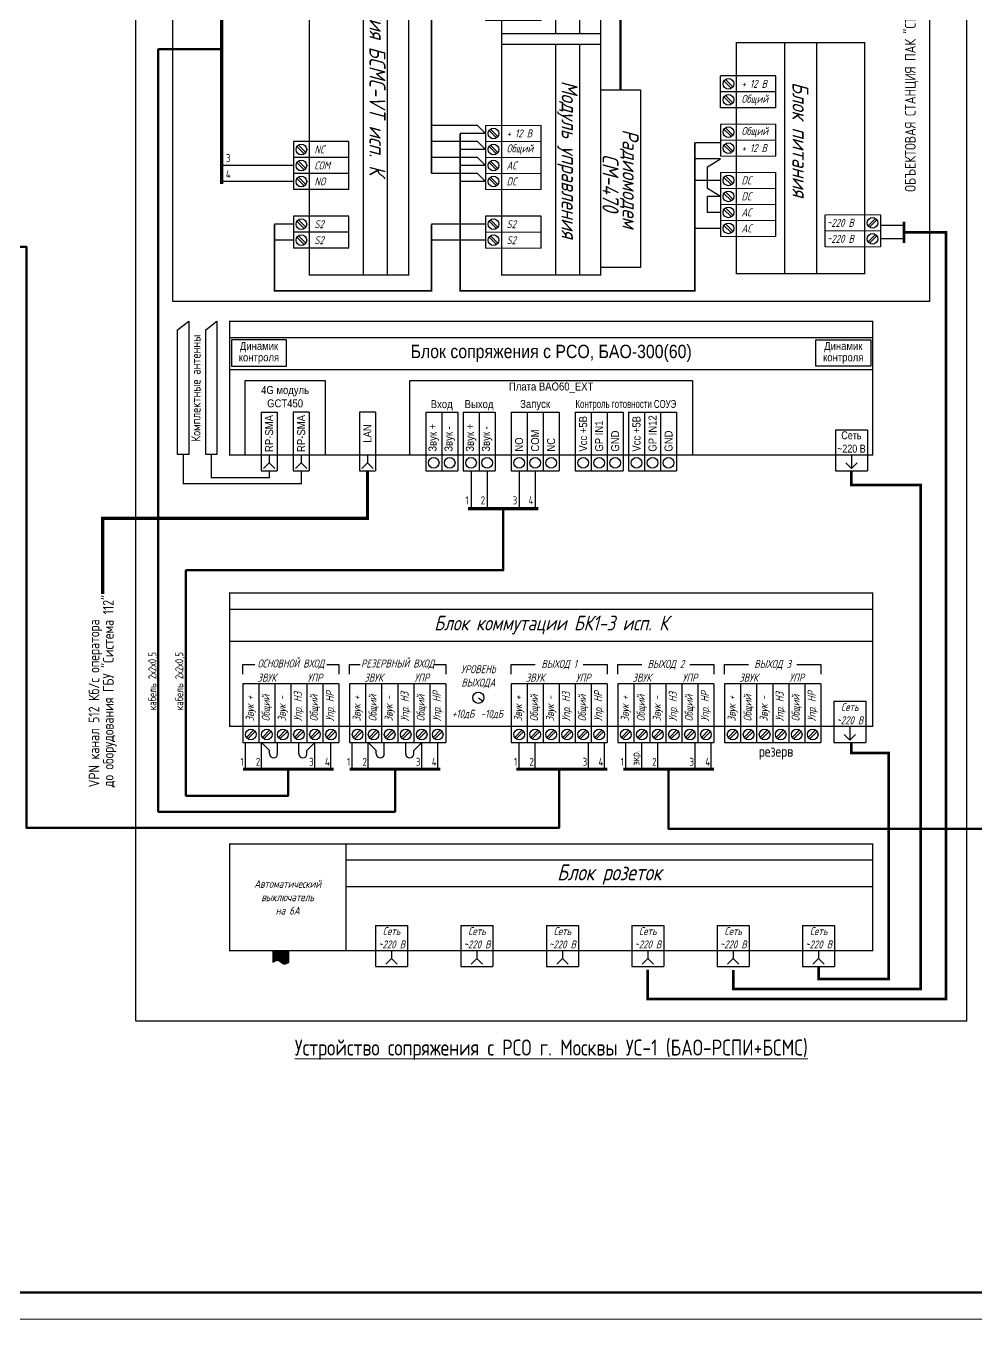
# Model space of a CAD drawing. Header units: millimetres. Extents: x -87434 to 499450, y -468665 to 122144.
# Drawn here: x 168039 to 185841, y 46311 to 70544 of the extents above; entities that cross this region are included whole.
import ezdxf

# ---------------------------------------------------------------- set-up
doc = ezdxf.new("R2010")
doc.units = ezdxf.units.MM
doc.linetypes.add('HIDDEN', pattern=[0.375, 0.25, -0.125])
doc.layers.add('__ФОРМАТ', color=7, linetype='Continuous', lineweight=40)
doc.layers.add('Text', color=7, linetype='Continuous', lineweight=9)
doc.layers.add('Границы листа', color=7, linetype='Continuous', lineweight=0, plot=False)
doc.styles.add('block_kits', font='simplex.shx', dxfattribs={"width": 0.8})
doc.styles.add('Format', font='')
doc.styles.add('gost', font='isocpeur.ttf', dxfattribs={"width": 0.8, "oblique": 15, "height": 5})
doc.styles.get("Standard").update_dxf_attribs({"font": ''})
doc.styles.get('Format').set_extended_font_data('GOST type A')
doc.styles.get('Standard').set_extended_font_data('GOST type B')

# ---------------------------------------------------------------- blocks, each defined once
blk = doc.blocks.new('Блок на 6 розеток с авт.6А')
h = blk.add_hatch(color=253)
h.dxf.hatch_style = 1
edge = h.paths.add_edge_path()
edge.add_spline(control_points=[(8.11, -22.16), (8.41, -21.97), (9.17, -21.5), (10.1, -22.85), (10.84, -22.36), (11.12, -22.17)], knot_values=[0, 0, 0, 0, 0.957742, 2.418159, 3.325992, 3.325992, 3.325992, 3.325992], degree=3, periodic=0)
edge.add_line((11.12, -22.17), (11.12, -20))
edge.add_line((11.12, -20), (8.11, -20))
edge.add_line((8.11, -20), (8.11, -22.16))
for p, q in [((21.79, 0), (21.79, -20)), ((21.79, -3), (120.5, -3)), ((21.79, -8), (120.5, -8)), ((27.35, -15.29), (33.35, -15.29)), ((27.35, -15.29), (27.35, -23)), ((33.35, -15.29), (33.35, -23)), ((43.35, -15.29), (49.35, -15.29)), ((43.35, -15.29), (43.35, -23)), ((49.35, -15.29), (49.35, -23)), ((59.35, -15.29), (65.35, -15.29)), ((59.35, -15.29), (59.35, -23)), ((65.35, -15.29), (65.35, -23)), ((75.35, -15.29), (81.35, -15.29)), ((75.35, -15.29), (75.35, -23)), ((81.35, -15.29), (81.35, -23)), ((91.35, -15.29), (97.35, -15.29)), ((91.35, -15.29), (91.35, -23)), ((97.35, -15.29), (97.35, -23)), ((107.35, -15.29), (113.35, -15.29)), ((107.35, -15.29), (107.35, -23)), ((113.35, -15.29), (113.35, -23)), ((8.11, -20), (8.11, -22.16)), ((11.12, -22.17), (11.12, -20)), ((30.35, -21.5), (29.29, -22.56)), ((30.35, -20), (30.35, -21.5)), ((30.35, -21.5), (31.41, -22.56)), ((46.35, -21.5), (45.29, -22.56)), ((46.35, -20), (46.35, -21.5)), ((46.35, -21.5), (47.41, -22.56)), ((62.35, -21.5), (61.29, -22.56)), ((62.35, -20), (62.35, -21.5)), ((62.35, -21.5), (63.41, -22.56)), ((78.35, -21.5), (77.29, -22.56)), ((78.35, -20), (78.35, -21.5)), ((78.35, -21.5), (79.41, -22.56)), ((94.35, -21.5), (93.29, -22.56)), ((94.35, -20), (94.35, -21.5)), ((94.35, -21.5), (95.41, -22.56)), ((110.35, -21.5), (109.29, -22.56)), ((110.35, -20), (110.35, -21.5)), ((110.35, -21.5), (111.41, -22.56)), ((27.35, -23), (33.35, -23)), ((43.35, -23), (49.35, -23)), ((59.35, -23), (65.35, -23)), ((75.35, -23), (81.35, -23)), ((91.35, -23), (97.35, -23)), ((107.35, -23), (113.35, -23))]:
    blk.add_line(p, q)
at = {"ltscale": 3, "const_width": 0.25}
blk.add_lwpolyline([(0, 0), (120.5, 0), (120.5, -20), (0, -20)], close=True, dxfattribs=at)
blk.add_spline([(8.11, -22.16), (9, -21.82), (10.29, -22.52), (11.12, -22.17)], degree=3)
at = {"ltscale": 3, "insert": (71.14, -5.75), "char_height": 3, "width": 98.7141, "attachment_point": 5, "line_spacing_factor": 0.75, "style": 'gost'}
blk.add_mtext('Блок розеток', dxfattribs=at)
at = {"layer": 'Text', "ltscale": 3, "char_height": 1.5, "width": 21.7859, "attachment_point": 5, "style": 'gost'}
for s, insert in [('Автоматический\\Pвыключатель\\Pна 6А', (10.89, -10)), ('Сеть\\P~220 В', (30.35, -17.6)), ('Сеть\\P~220 В', (46.35, -17.6)), ('Сеть\\P~220 В', (62.35, -17.6)), ('Сеть\\P~220 В', (78.35, -17.6)), ('Сеть\\P~220 В', (94.35, -17.6)), ('Сеть\\P~220 В', (110.35, -17.6))]:
    blk.add_mtext(s, dxfattribs=dict(at, insert=insert))
blk = doc.blocks.new('БК1-3 сип.К')
for p, q in [((0, -3), (120.5, -3)), ((0, -9), (120.5, -9)), ((2.5, -15.18), (2.5, -13.36)), ((2.5, -13.36), (4.75, -13.36)), ((18.25, -13.36), (20.5, -13.36)), ((20.5, -13.36), (20.5, -15.18)), ((22.5, -15.18), (22.5, -13.36)), ((22.5, -13.36), (24.47, -13.36)), ((38.25, -13.36), (40.5, -13.36)), ((40.5, -13.36), (40.5, -15.18)), ((52.75, -15.18), (52.75, -13.36)), ((52.75, -13.36), (57.25, -13.36)), ((66.25, -13.36), (70.75, -13.36)), ((70.75, -13.36), (70.75, -15.18)), ((72.75, -15.18), (72.75, -13.36)), ((72.75, -13.36), (77.25, -13.36)), ((86.25, -13.36), (90.75, -13.36)), ((90.75, -13.36), (90.75, -15.18)), ((92.75, -15.18), (92.75, -13.36)), ((92.75, -13.36), (97.25, -13.36)), ((106.25, -13.36), (110.75, -13.36)), ((110.75, -13.36), (110.75, -15.18)), ((2.5, -17), (2.5, -28)), ((11.5, -17), (2.5, -17)), ((5.5, -17), (5.5, -28)), ((8.5, -17), (8.5, -28)), ((11.5, -17), (11.5, -28)), ((20.5, -17), (11.5, -17)), ((11.5, -17), (11.5, -28)), ((14.5, -17), (14.5, -28)), ((17.5, -17), (17.5, -28)), ((20.5, -17), (20.5, -28)), ((22.5, -17), (22.5, -28)), ((31.5, -17), (22.5, -17)), ((25.5, -17), (25.5, -28)), ((28.5, -17), (28.5, -28)), ((31.5, -17), (31.5, -28)), ((40.5, -17), (31.5, -17)), ((31.5, -17), (31.5, -28)), ((34.5, -17), (34.5, -28)), ((37.5, -17), (37.5, -28)), ((40.5, -17), (40.5, -28)), ((61.75, -17), (52.75, -17)), ((52.75, -17), (52.75, -28)), ((55.75, -17), (55.75, -28)), ((58.75, -17), (58.75, -28)), ((61.75, -17), (61.75, -28)), ((61.75, -17), (61.75, -28)), ((70.75, -17), (61.75, -17)), ((64.75, -17), (64.75, -28)), ((67.75, -17), (67.75, -28)), ((70.75, -17), (70.75, -28)), ((81.75, -17), (72.75, -17)), ((72.75, -17), (72.75, -28)), ((75.75, -17), (75.75, -28)), ((78.75, -17), (78.75, -28)), ((81.75, -17), (81.75, -28)), ((81.75, -17), (81.75, -28)), ((90.75, -17), (81.75, -17)), ((84.75, -17), (84.75, -28)), ((87.75, -17), (87.75, -28)), ((90.75, -17), (90.75, -28)), ((101.75, -17), (92.75, -17)), ((92.75, -17), (92.75, -28)), ((95.75, -17), (95.75, -28)), ((98.75, -17), (98.75, -28)), ((101.75, -17), (101.75, -28)), ((101.75, -17), (101.75, -28)), ((110.75, -17), (101.75, -17)), ((104.75, -17), (104.75, -28)), ((107.75, -17), (107.75, -28)), ((110.75, -17), (110.75, -28)), ((46.62, -19.62), (47.48, -20.26)), ((113.19, -20.29), (119.19, -20.29)), ((113.19, -20.29), (113.19, -28)), ((119.19, -20.29), (119.19, -28)), ((3.17, -27.05), (4.55, -25.66)), ((3.45, -27.33), (4.83, -25.94)), ((6.17, -27.05), (7.55, -25.66)), ((6.45, -27.33), (7.83, -25.94)), ((9.17, -27.05), (10.55, -25.66)), ((9.45, -27.33), (10.83, -25.94)), ((12.17, -27.05), (13.55, -25.66)), ((12.45, -27.33), (13.83, -25.94)), ((15.17, -27.05), (16.55, -25.66)), ((15.45, -27.33), (16.83, -25.94)), ((18.17, -27.05), (19.55, -25.66)), ((18.45, -27.33), (19.83, -25.94)), ((23.17, -27.05), (24.55, -25.66)), ((23.45, -27.33), (24.83, -25.94)), ((26.17, -27.05), (27.55, -25.66)), ((26.45, -27.33), (27.83, -25.94)), ((29.17, -27.05), (30.55, -25.66)), ((29.45, -27.33), (30.83, -25.94)), ((32.17, -27.05), (33.55, -25.66)), ((32.45, -27.33), (33.83, -25.94)), ((35.17, -27.05), (36.55, -25.66)), ((35.45, -27.33), (36.83, -25.94)), ((38.17, -27.05), (39.55, -25.66)), ((38.45, -27.33), (39.83, -25.94)), ((53.42, -27.05), (54.8, -25.66)), ((53.7, -27.33), (55.08, -25.94)), ((56.42, -27.05), (57.8, -25.66)), ((56.7, -27.33), (58.08, -25.94)), ((59.42, -27.05), (60.8, -25.66)), ((59.7, -27.33), (61.08, -25.94)), ((62.42, -27.05), (63.8, -25.66)), ((62.7, -27.33), (64.08, -25.94)), ((65.42, -27.05), (66.8, -25.66)), ((65.7, -27.33), (67.08, -25.94)), ((68.42, -27.05), (69.8, -25.66)), ((68.7, -27.33), (70.08, -25.94)), ((73.42, -27.05), (74.8, -25.66)), ((73.7, -27.33), (75.08, -25.94)), ((76.42, -27.05), (77.8, -25.66)), ((76.7, -27.33), (78.08, -25.94)), ((79.42, -27.05), (80.8, -25.66)), ((79.7, -27.33), (81.08, -25.94)), ((82.42, -27.05), (83.8, -25.66)), ((82.7, -27.33), (84.08, -25.94)), ((85.42, -27.05), (86.8, -25.66)), ((85.7, -27.33), (87.08, -25.94)), ((88.42, -27.05), (89.8, -25.66)), ((88.7, -27.33), (90.08, -25.94)), ((93.42, -27.05), (94.8, -25.66)), ((93.7, -27.33), (95.08, -25.94)), ((96.42, -27.05), (97.8, -25.66)), ((96.7, -27.33), (98.08, -25.94)), ((99.42, -27.05), (100.8, -25.66)), ((99.7, -27.33), (101.08, -25.94)), ((102.42, -27.05), (103.8, -25.66)), ((102.7, -27.33), (104.08, -25.94)), ((105.42, -27.05), (106.8, -25.66)), ((105.7, -27.33), (107.08, -25.94)), ((108.42, -27.05), (109.8, -25.66)), ((108.7, -27.33), (110.08, -25.94)), ((116.19, -27.56), (115.13, -26.5)), ((116.19, -25), (116.19, -27.56)), ((116.19, -27.56), (117.25, -26.5)), ((2.5, -28), (11.5, -28)), ((11.5, -28), (20.5, -28)), ((22.5, -28), (31.5, -28)), ((31.5, -28), (40.5, -28)), ((52.75, -28), (61.75, -28)), ((61.75, -28), (70.75, -28)), ((72.75, -28), (81.75, -28)), ((81.75, -28), (90.75, -28)), ((92.75, -28), (101.75, -28)), ((101.75, -28), (110.75, -28)), ((113.19, -28), (119.19, -28))]:
    blk.add_line(p, q)
at = {"ltscale": 3, "const_width": 0.25}
blk.add_lwpolyline([(120.5, 0), (0, 0), (0, -25), (120.5, -25)], close=True, dxfattribs=at)
for centre, radius in [((46.62, -19.62), 1.05), ((4, -26.5), 1), ((7, -26.5), 1), ((10, -26.5), 1), ((13, -26.5), 1), ((16, -26.5), 1), ((19, -26.5), 1), ((24, -26.5), 1), ((27, -26.5), 1), ((30, -26.5), 1), ((33, -26.5), 1), ((36, -26.5), 1), ((39, -26.5), 1), ((54.25, -26.5), 1), ((57.25, -26.5), 1), ((60.25, -26.5), 1), ((63.25, -26.5), 1), ((66.25, -26.5), 1), ((69.25, -26.5), 1), ((74.25, -26.5), 1), ((77.25, -26.5), 1), ((80.25, -26.5), 1), ((83.25, -26.5), 1), ((86.25, -26.5), 1), ((89.25, -26.5), 1), ((94.25, -26.5), 1), ((97.25, -26.5), 1), ((100.25, -26.5), 1), ((103.25, -26.5), 1), ((106.25, -26.5), 1), ((109.25, -26.5), 1)]:
    blk.add_circle(centre, radius)
at = {"ltscale": 3, "insert": (60.25, -6), "char_height": 2.7657, "width": 120.5, "attachment_point": 5, "line_spacing_factor": 0.75, "style": 'gost'}
blk.add_mtext('Блок коммутации БК1-3 исп. К', dxfattribs=at)
at = {"layer": 'Text', "ltscale": 3, "char_height": 1.5, "width": 13.8032, "attachment_point": 5, "style": 'gost'}
for s, insert in [('ОСНОВНОЙ ВХОД', (11.5, -13.36)), ('РЕЗЕРВНЫЙ ВХОД', (31.5, -13.36)), ('УРОВЕНЬ\\PВЫХОДА', (46.62, -15.68)), ('ВЫХОД 1', (61.75, -13.44)), ('ВЫХОД 2', (81.75, -13.44)), ('ВЫХОД 3', (101.75, -13.44)), ('ЗВУК', (7, -15.85)), ('УПР', (16, -15.85)), ('ЗВУК', (27, -15.85)), ('УПР', (36, -15.85)), ('ЗВУК', (57.25, -15.85)), ('УПР', (66.25, -15.85)), ('ЗВУК', (77.25, -15.85)), ('УПР', (86.25, -15.85)), ('ЗВУК', (97.25, -15.85)), ('УПР', (106.25, -15.85)), ('Сеть\\P~220 В', (116.19, -22.6)), ('+10дБ', (43.75, -22.73)), ('-10дБ', (49.14, -22.75))]:
    blk.add_mtext(s, dxfattribs=dict(at, insert=insert))
at = {"layer": 'Text', "ltscale": 3, "char_height": 1.5, "width": 7.5859, "attachment_point": 4, "rotation": 90, "style": 'gost'}
for s, insert in [('Звук +', (4, -24.05)), ('Общий', (7, -24.05)), ('Звук -', (10, -24.05)), ('Упр. НЗ', (13, -24.05)), ('Общий', (16, -24.05)), ('Упр. НР', (19, -24.05)), ('Звук +', (24, -24.05)), ('Общий', (27, -24.05)), ('Звук -', (30, -24.05)), ('Упр. НЗ', (33, -24.05)), ('Общий', (36, -24.05)), ('Упр. НР', (39, -24.05)), ('Звук +', (54.25, -24.05)), ('Общий', (57.25, -24.05)), ('Звук -', (60.25, -24.05)), ('Упр. НЗ', (63.25, -24.05)), ('Общий', (66.25, -24.05)), ('Упр. НР', (69.25, -24.05)), ('Звук +', (74.25, -24.05)), ('Общий', (77.25, -24.05)), ('Звук -', (80.25, -24.05)), ('Упр. НЗ', (83.25, -24.05)), ('Общий', (86.25, -24.05)), ('Упр. НР', (89.25, -24.05)), ('Звук +', (94.25, -24.05)), ('Общий', (97.25, -24.05)), ('Звук -', (100.25, -24.05)), ('Упр. НЗ', (103.25, -24.05)), ('Общий', (106.25, -24.05)), ('Упр. НР', (109.25, -24.05))]:
    blk.add_mtext(s, dxfattribs=dict(at, insert=insert))
blk = doc.blocks.new('БАО-300(60)')
for p, q in [((0, -3), (120.5, -3)), ((0, -9), (120.5, -9)), ((2.93, -25), (2.93, -11.06)), ((2.93, -11.06), (17.93, -11.06)), ((17.93, -11.06), (17.93, -25)), ((33.75, -25), (33.75, -11.06)), ((33.75, -11.06), (86.75, -11.06)), ((86.75, -11.06), (86.75, -25)), ((5.93, -17), (8.93, -17)), ((5.93, -17), (5.93, -28)), ((8.93, -17), (8.93, -28)), ((14.93, -17), (11.93, -17)), ((11.93, -17), (11.93, -28)), ((14.93, -17), (14.93, -28)), ((27.34, -17), (24.34, -17)), ((24.34, -17), (24.34, -28)), ((27.34, -17), (27.34, -28)), ((36.75, -17), (36.75, -28)), ((36.75, -17), (42.75, -17)), ((39.75, -17), (39.75, -28)), ((42.75, -17), (42.75, -28)), ((43.75, -17), (49.75, -17)), ((43.75, -17), (43.75, -28)), ((46.75, -17), (46.75, -28)), ((49.75, -17), (49.75, -28)), ((52.75, -17), (52.75, -28)), ((52.75, -17), (61.75, -17)), ((55.75, -17), (55.75, -28)), ((58.75, -17), (58.75, -28)), ((61.75, -17), (61.75, -28)), ((64.75, -17), (64.75, -28)), ((64.75, -17), (73.75, -17)), ((67.75, -17), (67.75, -28)), ((70.75, -17), (70.75, -28)), ((73.75, -17), (73.75, -28)), ((74.75, -17), (74.75, -28)), ((74.75, -17), (83.75, -17)), ((77.75, -17), (77.75, -28)), ((80.75, -17), (80.75, -28)), ((83.75, -17), (83.75, -28)), ((113.5, -20.29), (119.5, -20.29)), ((113.5, -20.29), (113.5, -28)), ((119.5, -20.29), (119.5, -28)), ((7.43, -26.5), (6.37, -27.56)), ((7.43, -25), (7.43, -26.5)), ((7.43, -26.5), (8.49, -27.56)), ((13.43, -26.5), (12.37, -27.56)), ((13.43, -25), (13.43, -26.5)), ((13.43, -26.5), (14.49, -27.56)), ((25.84, -26.5), (24.78, -27.56)), ((25.84, -25), (25.84, -26.5)), ((25.84, -26.5), (26.9, -27.56)), ((116.5, -27.56), (115.44, -26.5)), ((116.5, -25), (116.5, -27.56)), ((116.5, -27.56), (117.56, -26.5)), ((5.93, -28), (8.93, -28)), ((11.93, -28), (14.93, -28)), ((24.34, -28), (27.34, -28)), ((36.75, -28), (42.75, -28)), ((43.75, -28), (49.75, -28)), ((52.75, -28), (61.75, -28)), ((64.75, -28), (73.75, -28)), ((74.75, -28), (83.75, -28)), ((113.5, -28), (119.5, -28))]:
    blk.add_line(p, q)
at = {"ltscale": 3, "const_width": 0.25}
blk.add_lwpolyline([(120.5, 0), (0, 0), (0, -25), (120.5, -25)], close=True, dxfattribs=at)
for points in [[(10.67, -3.42), (0.38, -3.42), (0.38, -8.37), (10.67, -8.37)], [(109.83, -3.42), (120.12, -3.42), (120.12, -8.37), (109.83, -8.37)]]:
    blk.add_lwpolyline(points, close=True)
for centre in [(38.25, -26.5), (41.25, -26.5), (45.25, -26.5), (48.25, -26.5), (54.25, -26.5), (57.25, -26.5), (60.25, -26.5), (66.25, -26.5), (69.25, -26.5), (72.25, -26.5), (76.25, -26.5), (79.25, -26.5), (82.25, -26.5)]:
    blk.add_circle(centre, 1)
at = {"ltscale": 3, "insert": (60.25, -6), "char_height": 2.5, "width": 120.5, "attachment_point": 5, "line_spacing_factor": 0.75, "style": 'block_kits'}
blk.add_mtext('{\\fArial|b0|i0|c204|p34\\H1.5;\\W0.85;Блок сопряжения с РСО, БАО-300(60)', dxfattribs=at)
at = {"layer": 'Text', "ltscale": 3, "char_height": 1.5, "width": 10.2834, "attachment_point": 5, "line_spacing_factor": 0.85, "style": 'block_kits'}
for insert in [(5.52, -5.89), (114.98, -5.89)]:
    blk.add_mtext('{\\fArial|b0|i0|c204|p34\\H1.5;\\W0.85;Динамик контроля', dxfattribs=dict(at, insert=insert))
at = {"layer": 'Text', "ltscale": 3, "char_height": 1.5, "attachment_point": 5, "style": 'block_kits'}
for s, insert, width in [('{\\fArial|b0|i0|c204|p34\\H1.5;\\W0.85;4G модуль GCT450', (10.41, -14.11), 12.9111), ('{\\fArial|b0|i0|c204|p34\\H1.5;\\W0.85;Плата ВАО60_EXT', (60.25, -12.41), 53), ('{\\fArial|b0|i0|c204|p34\\H1.5;\\W0.85;Вход', (39.75, -15.71), 6), ('{\\fArial|b0|i0|c204|p34\\H1.5;\\W0.85;Выход', (46.75, -15.71), 6), ('{\\fArial|b0|i0|c204|p34\\H1.5;\\W0.85;Запуск\\P', (57.25, -15.69), 11.6228), ('{\\fArial|b0|i0|c204|p34\\H1.5;\\W0.7;Контроль готовности СОУЭ\\P', (74.25, -15.69), 19), ('{\\fArial|b0|i0|c204|p34\\H1.5;\\W0.8;Сеть\\P~220 В', (116.5, -22.6), 6)]:
    blk.add_mtext(s, dxfattribs=dict(at, insert=insert, width=width))
at = {"layer": 'Text', "ltscale": 3, "char_height": 1.5, "rotation": 90, "style": 'block_kits'}
for s, insert, width, attachment_point in [('{\\fArial|b0|i0|c204|p34\\H1.5;\\W0.85;RP-SMA\\P', (7.43, -21), 8, 5), ('{\\fArial|b0|i0|c204|p34\\H1.5;\\W0.85;RP-SMA\\P', (13.43, -21), 8, 5), ('{\\fArial|b0|i0|c204|p34\\H1.5;\\W0.85;Звук +', (38.25, -24.4), 7.5859, 4), ('{\\fArial|b0|i0|c204|p34\\H1.5;\\W0.85;Звук +', (45.25, -24.4), 7.5859, 4), ('{\\fArial|b0|i0|c204|p34\\H1.5;\\W0.85;Vcc +5В', (66.25, -24.4), 7.5859, 4), ('{\\fArial|b0|i0|c204|p34\\H1.5;\\W0.85;GP IN1', (69.25, -24.4), 7.5859, 4), ('{\\fArial|b0|i0|c204|p34\\H1.5;\\W0.85;Vcc +5В', (76.25, -24.4), 7.5859, 4), ('{\\fArial|b0|i0|c204|p34\\H1.5;\\W0.85;GP IN12', (79.25, -24.4), 7.5859, 4), ('{\\fArial|b0|i0|c204|p34\\H1.5;\\W0.85;LAN\\P', (25.84, -21), 8, 5), ('{\\fArial|b0|i0|c204|p34\\H1.5;\\W0.85;Звук -', (41.25, -24.4), 7.5859, 4), ('{\\fArial|b0|i0|c204|p34\\H1.5;\\W0.85;Звук -', (48.25, -24.4), 7.5859, 4), ('{\\fArial|b0|i0|c204|p34\\H1.5;\\W0.85;СОМ', (57.25, -24.4), 7.5859, 4), ('{\\fArial|b0|i0|c204|p34\\H1.5;\\W0.85;GND', (72.25, -24.4), 7.5859, 4), ('{\\fArial|b0|i0|c204|p34\\H1.5;\\W0.85;GND', (82.25, -24.4), 7.5859, 4), ('{\\fArial|b0|i0|c204|p34\\H1.5;\\W0.85;NO', (54.25, -24.4), 7.5859, 4), ('{\\fArial|b0|i0|c204|p34\\H1.5;\\W0.85;NC', (60.25, -24.4), 7.5859, 4)]:
    blk.add_mtext(s, dxfattribs=dict(at, insert=insert, width=width, attachment_point=attachment_point))
blk = doc.blocks.new('ОС ПАК СМ-БП+АКБ')
for p, q in [((9, 0), (9, -35.76)), ((15, 0), (15, -35.76)), ((9, -45.8), (9, -89.05)), ((15, -45.8), (15, -89.05)), ((7.4, -52.01), (-3, -52.01)), ((-3, -58.01), (-3, -52.01)), ((-2.33, -52.96), (-0.95, -54.35)), ((-2.05, -52.68), (-0.67, -54.06)), ((7.4, -58.01), (7.4, -52.01)), ((7.4, -55.01), (-3, -55.01)), ((-2.05, -55.68), (-0.67, -57.06)), ((7.4, -58.01), (-3, -58.01)), ((-2.33, -55.96), (-0.95, -57.35)), ((-3, -61.05), (-3, -67.05)), ((-2.33, -62), (-0.95, -63.38)), ((-2.05, -61.72), (-0.67, -63.1)), ((7.4, -67.05), (7.4, -61.05)), ((-2.33, -65), (-0.95, -66.38)), ((-2.05, -64.72), (-0.67, -66.1)), ((-3, -70.09), (-3, -82.09)), ((7.4, -82.09), (7.4, -70.09)), ((-2.33, -71.04), (-0.95, -72.42)), ((-2.05, -70.75), (-0.67, -72.14)), ((-2.33, -74.04), (-0.95, -75.42)), ((-2.05, -73.75), (-0.67, -75.14)), ((-2.33, -77.04), (-0.95, -78.42)), ((-2.05, -76.75), (-0.67, -78.14)), ((-2.05, -79.75), (-0.67, -81.14)), ((16.6, -84.05), (16.6, -78.05)), ((26.05, -78.72), (24.66, -80.1)), ((26.33, -79), (24.94, -80.38)), ((27, -78.05), (27, -84.05)), ((-2.33, -80.04), (-0.95, -81.42)), ((26.05, -81.72), (24.66, -83.1)), ((26.33, -82), (24.94, -83.38))]:
    blk.add_line(p, q)
at = {"ltscale": 3, "const_width": 0.25}
for points in [[(24, 0), (24, -35.76), (0, -35.76), (0, 0)], [(24, -45.8), (24, -89.05), (0, -89.05), (0, -45.8)]]:
    blk.add_lwpolyline(points, close=True, dxfattribs=at)
for points in [[(2.33, -32.49), (5.83, -32.49), (5.83, -25.54), (2.33, -25.54)], [(21.67, -32.49), (18.17, -32.49), (18.17, -25.54), (21.67, -25.54)]]:
    blk.add_lwpolyline(points, close=True)
for centre in [(-1.5, -53.51), (-1.5, -56.51), (-1.5, -62.55), (-1.5, -65.55), (-1.5, -71.59), (-1.5, -74.59), (-1.5, -77.59), (-1.5, -80.59), (25.5, -79.55), (25.5, -82.55)]:
    blk.add_circle(centre, 1)
at = {"layer": 'Text', "ltscale": 3}
for p, q in [((7.4, -61.05), (-3, -61.05)), ((7.4, -64.05), (-3, -64.05)), ((7.4, -67.05), (-3, -67.05)), ((7.4, -70.09), (-3, -70.09)), ((7.4, -73.09), (-3, -73.09)), ((7.4, -76.09), (-3, -76.09)), ((7.4, -79.09), (-3, -79.09)), ((16.6, -78.05), (27, -78.05)), ((7.4, -82.09), (-3, -82.09)), ((16.6, -81.05), (27, -81.05)), ((16.6, -84.05), (27, -84.05))]:
    blk.add_line(p, q, dxfattribs=at)
at = {"layer": 'Text', "ltscale": 3, "const_width": 0.5}
for points in [[(19.92, -26.16), (19.92, -27.91)], [(3.2, -27.03), (4.95, -27.03)], [(19.04, -27.03), (20.79, -27.03)]]:
    blk.add_lwpolyline(points, dxfattribs=at)
at = {"ltscale": 3, "char_height": 3, "width": 35.7613, "attachment_point": 5, "rotation": 270, "line_spacing_factor": 0.75, "style": 'gost'}
for s, insert in [('Аккумулятор\\P', (12, -17.88)), ('Блок питания', (12, -63.92))]:
    blk.add_mtext(s, dxfattribs=dict(at, insert=insert))
at = {"layer": 'Text', "ltscale": 3, "char_height": 1.5, "width": 7.5859, "attachment_point": 4, "style": 'gost'}
for s, insert in [('+ 12 В', (0.94, -53.51)), ('Общий', (0.94, -56.51)), ('Общий', (0.94, -62.55)), ('+ 12 В', (0.94, -65.55)), ('DC', (0.94, -71.59)), ('DC', (0.94, -74.59)), ('АС', (0.94, -77.59)), ('AC', (0.94, -80.59)), ('~220 В', (16.94, -79.55)), ('~220 В', (16.94, -82.55))]:
    blk.add_mtext(s, dxfattribs=dict(at, insert=insert))
blk = doc.blocks.new('ОС ПАК СМ-СМ470+MBKRS')
for p, q in [((10.1, 0), (10.1, -43.8)), ((7.4, -2.4), (-3, -2.4)), ((-3, -2.4), (-3, -11.4)), ((7.4, -11.4), (7.4, -2.4)), ((14.6, 0), (14.6, -43.8)), ((-2.33, -3.35), (-0.95, -4.73)), ((-2.05, -3.07), (-0.67, -4.45)), ((7.4, -5.4), (-3, -5.4)), ((-2.33, -6.35), (-0.95, -7.73)), ((-2.05, -6.07), (-0.67, -7.45)), ((-2.33, -9.35), (-0.95, -10.73)), ((-2.05, -9.07), (-0.67, -10.45)), ((-3, -12.4), (-3, -21.4)), ((-2.33, -13.35), (-0.95, -14.73)), ((-2.05, -13.07), (-0.67, -14.45)), ((7.4, -21.4), (7.4, -12.4)), ((-2.33, -16.35), (-0.95, -17.73)), ((-2.05, -16.07), (-0.67, -17.45)), ((-2.33, -19.35), (-0.95, -20.73)), ((-2.05, -19.07), (-0.67, -20.45)), ((-3, -22.4), (-3, -31.4)), ((-2.33, -23.35), (-0.95, -24.73)), ((-2.05, -23.07), (-0.67, -24.45)), ((7.4, -31.4), (7.4, -22.4)), ((-2.33, -26.35), (-0.95, -27.73)), ((-2.05, -26.07), (-0.67, -27.45)), ((-2.05, -29.07), (-0.67, -30.45)), ((-2.33, -29.35), (-0.95, -30.73)), ((-3, -32.4), (-3, -41.4)), ((-2.33, -33.35), (-0.95, -34.73)), ((-2.05, -33.07), (-0.67, -34.45)), ((7.4, -41.4), (7.4, -32.4)), ((-2.33, -36.35), (-0.95, -37.73)), ((-2.05, -36.07), (-0.67, -37.45)), ((-2.33, -39.35), (-0.95, -40.73)), ((-2.05, -39.07), (-0.67, -40.45)), ((0, -43.8), (18.6, -43.8)), ((0, -45.8), (18.6, -45.8)), ((10.1, -45.8), (10.1, -89.05)), ((14.6, -45.8), (14.6, -89.05)), ((-3, -61.05), (-3, -73.05)), ((-2.33, -62), (-0.95, -63.38)), ((-2.05, -61.72), (-0.67, -63.1)), ((7.4, -73.05), (7.4, -61.05)), ((-2.33, -65), (-0.95, -66.38)), ((-2.05, -64.72), (-0.67, -66.1)), ((-2.05, -67.72), (-0.67, -69.1)), ((-2.33, -68), (-0.95, -69.38)), ((-2.33, -71), (-0.95, -72.38)), ((-2.05, -70.72), (-0.67, -72.1)), ((7.4, -78.05), (-3, -78.05)), ((-3, -78.05), (-3, -84.05)), ((-2.33, -79), (-0.95, -80.38)), ((-2.05, -78.72), (-0.67, -80.1)), ((7.4, -84.05), (7.4, -78.05)), ((-2.33, -82), (-0.95, -83.38)), ((-2.05, -81.72), (-0.67, -83.1))]:
    blk.add_line(p, q)
at = {"ltscale": 3, "const_width": 0.25}
blk.add_lwpolyline([(18.6, 0), (18.6, -89.05), (0, -89.05), (0, 0)], close=True, dxfattribs=at)
at = {"ltscale": 3}
blk.add_lwpolyline([(18.6, -54.4), (26.01, -54.4), (26.01, -87.65), (18.6, -87.65)], close=True, dxfattribs=at)
for centre in [(-1.5, -3.9), (-1.5, -6.9), (-1.5, -9.9), (-1.5, -13.9), (-1.5, -16.9), (-1.5, -19.9), (-1.5, -23.9), (-1.5, -26.9), (-1.5, -29.9), (-1.5, -33.9), (-1.5, -36.9), (-1.5, -39.9), (-1.5, -62.55), (-1.5, -65.55), (-1.5, -68.55), (-1.5, -71.55), (-1.5, -79.55), (-1.5, -82.55)]:
    blk.add_circle(centre, 1)
at = {"layer": 'Text', "ltscale": 3}
for p, q in [((7.4, -8.4), (-3, -8.4)), ((7.4, -11.4), (-3, -11.4)), ((7.4, -12.4), (-3, -12.4)), ((7.4, -15.4), (-3, -15.4)), ((7.4, -18.4), (-3, -18.4)), ((7.4, -21.4), (-3, -21.4)), ((7.4, -22.4), (-3, -22.4)), ((7.4, -25.4), (-3, -25.4)), ((7.4, -28.4), (-3, -28.4)), ((7.4, -31.4), (-3, -31.4)), ((7.4, -32.4), (-3, -32.4)), ((7.4, -35.4), (-3, -35.4)), ((7.4, -38.4), (-3, -38.4)), ((7.4, -41.4), (-3, -41.4)), ((7.4, -61.05), (-3, -61.05)), ((7.4, -64.05), (-3, -64.05)), ((7.4, -67.05), (-3, -67.05)), ((7.4, -70.05), (-3, -70.05)), ((7.4, -73.05), (-3, -73.05)), ((7.4, -81.05), (-3, -81.05)), ((7.4, -84.05), (-3, -84.05))]:
    blk.add_line(p, q, dxfattribs=at)
at = {"ltscale": 3, "char_height": 3, "width": 43.8, "attachment_point": 5, "rotation": 270, "line_spacing_factor": 0.75, "style": 'gost'}
for s, insert in [('Модуль МВК-RS\\P', (12.35, -21.9)), ('Модуль управления\\P', (12.35, -67.43)), ('Радиомодем\\P СМ-470', (22.3, -71.03))]:
    blk.add_mtext(s, dxfattribs=dict(at, insert=insert))
at = {"layer": 'Text', "ltscale": 3, "char_height": 1.5, "width": 7.5859, "attachment_point": 4, "style": 'gost'}
for s, insert in [('ШС 8', (0.94, -3.9)), ('Общий', (0.94, -6.9)), ('ШС 7', (0.94, -9.9)), ('ШС 6', (0.94, -13.9)), ('Общий', (0.94, -16.9)), ('ШС 5', (0.94, -19.9)), ('ШС 4', (0.94, -23.9)), ('Общий', (0.94, -26.9)), ('ШС 3', (0.94, -29.9)), ('ШС 2', (0.94, -33.9)), ('Общий', (0.94, -36.9)), ('ШС 1', (0.94, -39.9)), ('+ 12 В', (0.94, -62.55)), ('Общий', (0.94, -65.55)), ('АС', (0.94, -68.55)), ('DC', (0.94, -71.55)), ('S2', (0.94, -79.55)), ('S2', (0.94, -82.55))]:
    blk.add_mtext(s, dxfattribs=dict(at, insert=insert))
blk = doc.blocks.new('ОС ПАК СМ-БСМСVT')
for p, q in [((10.1, 0), (10.1, -89.05)), ((14.6, 0), (14.6, -89.05)), ((7.4, -5), (-3, -5)), ((-3, -5), (-3, -17)), ((-2.33, -5.95), (-0.95, -7.33)), ((-2.05, -5.67), (-0.67, -7.05)), ((7.4, -17), (7.4, -5)), ((7.4, -8), (-3, -8)), ((-2.33, -8.95), (-0.95, -10.33)), ((-2.05, -8.67), (-0.67, -10.05)), ((7.4, -11), (-3, -11)), ((-2.33, -11.95), (-0.95, -13.33)), ((-2.05, -11.67), (-0.67, -13.05)), ((7.4, -14), (-3, -14)), ((-2.33, -14.95), (-0.95, -16.33)), ((-2.05, -14.67), (-0.67, -16.05)), ((7.4, -17), (-3, -17)), ((7.4, -22), (-2.82, -22)), ((-1.06, -23.5), (-2.82, -22)), ((-1.06, -23.5), (-2.82, -25)), ((7.4, -25), (7.4, -22)), ((7.4, -25), (-2.82, -25)), ((7.4, -33.7), (-2.82, -33.7)), ((-1.06, -35.2), (-2.82, -33.7)), ((7.4, -36.7), (7.4, -33.7)), ((-1.06, -35.2), (-2.82, -36.7)), ((7.4, -36.7), (-2.82, -36.7)), ((7.4, -64.05), (-3, -64.05)), ((-3, -64.05), (-3, -73.05)), ((-2.33, -65), (-0.95, -66.38)), ((-2.05, -64.72), (-0.67, -66.1)), ((7.4, -73.05), (7.4, -64.05)), ((7.4, -67.05), (-3, -67.05)), ((-2.05, -67.72), (-0.67, -69.1)), ((7.4, -70.05), (-3, -70.05)), ((-2.33, -68), (-0.95, -69.38)), ((-2.33, -71), (-0.95, -72.38)), ((-2.05, -70.72), (-0.67, -72.1)), ((7.4, -73.05), (-3, -73.05)), ((7.4, -78.05), (-3, -78.05)), ((-3, -78.05), (-3, -84.05)), ((-2.33, -79), (-0.95, -80.38)), ((-2.05, -78.72), (-0.67, -80.1)), ((7.4, -84.05), (7.4, -78.05)), ((7.4, -81.05), (-3, -81.05)), ((-2.33, -82), (-0.95, -83.38)), ((-2.05, -81.72), (-0.67, -83.1)), ((7.4, -84.05), (-3, -84.05))]:
    blk.add_line(p, q)
at = {"ltscale": 3, "const_width": 0.25}
blk.add_lwpolyline([(18.6, 0), (18.6, -89.05), (0, -89.05), (0, 0)], close=True, dxfattribs=at)
for centre in [(-1.5, -6.5), (-1.5, -9.5), (-1.5, -12.5), (-1.5, -15.5), (-1.5, -65.55), (-1.5, -68.55), (-1.5, -71.55), (-1.5, -79.55), (-1.5, -82.55)]:
    blk.add_circle(centre, 1)
at = {"ltscale": 3, "insert": (12.35, -44.53), "char_height": 3, "width": 89.05, "attachment_point": 5, "rotation": 270, "line_spacing_factor": 0.75, "style": 'gost'}
blk.add_mtext('Блок оповещения БСМС-VT исп. К', dxfattribs=at)
at = {"layer": 'Text', "ltscale": 3, "char_height": 1.5, "width": 7.5859, "attachment_point": 4, "style": 'gost'}
for s, insert in [('+ 12 В', (0.94, -6.5)), ('Общий', (0.94, -9.5)), ('АС', (0.94, -12.5)), ('DC', (0.94, -15.5)), ('RCA 1', (0.94, -23.5)), ('Лин.\\PВыход', (0.75, -29.22)), ('RCA 2', (0.94, -35.2)), ('NC', (0.94, -65.55)), ('СОМ', (0.94, -68.55)), ('NO', (0.94, -71.55)), ('S2', (0.94, -79.55)), ('S2', (0.94, -82.55))]:
    blk.add_mtext(s, dxfattribs=dict(at, insert=insert))
blk = doc.blocks.new('*U1279')
at = {"lineweight": -2}
blk.add_lwpolyline([(20, 5), (589, 5), (589, 415), (20, 415)], close=True, dxfattribs=at)
at = {"layer": 'Границы листа'}
blk.add_lwpolyline([(594, 0), (0, 0), (0, 420), (594, 420)], close=True, dxfattribs=at)
at = {"lineweight": 13, "oblique": 10, "flags": 8}
blk.add_attdef('ФОРМАТ', (554.94, 1.12), '', height=3, dxfattribs=at)

msp = doc.modelspace()

# ---------------------------------------------------------------- linework, layer by layer
for p, q in [((176499.46678, 68677.97247), (175639.97979, 68677.97247)), ((176649.46678, 68527.97247), (176499.46678, 68677.97247)), ((176499.46678, 68377.97247), (175639.97979, 68377.97247)), ((176649.46678, 68527.97247), (176174.46678, 68527.97247)), ((176649.46678, 68227.97247), (176499.46678, 68377.97247)), ((181050.20492, 68352.97247), (180570.4002, 68352.97247)), ((176649.46678, 68227.97247), (176174.46678, 68227.97247)), ((173049.86929, 67927.97247), (171706.10421, 67927.97247)), ((176499.46678, 68077.97247), (175639.97979, 68077.97247)), ((176649.46678, 67927.97247), (176174.46678, 67927.97247)), ((176649.46678, 67927.97247), (176499.46678, 68077.97247)), ((181050.20492, 68052.97247), (180570.4002, 68052.97247)), ((180810.30256, 67902.97247), (181050.20492, 68052.97247)), ((180810.30256, 67499.10301), (180810.30256, 67902.97247)), ((173049.86929, 67627.97247), (171706.10421, 67627.97247)), ((176499.46678, 67777.97247), (175639.97979, 67777.97247)), ((176649.46678, 67627.97247), (176174.46678, 67627.97247)), ((176649.46678, 67627.97247), (176499.46678, 67777.97247)), ((181050.20492, 67649.10301), (180570.4002, 67649.10301)), ((181050.20492, 67349.10301), (180810.30256, 67499.10301)), ((181050.20492, 67349.10301), (180810.30256, 67349.10301)), ((180810.30256, 67049.10301), (180810.30256, 67349.10301)), ((181050.20492, 67049.10301), (180810.30256, 67049.10301)), ((173049.86929, 66827.97247), (172695.64862, 66827.97247)), ((176649.46678, 66827.97247), (175638.43863, 66827.97247)), ((181050.20492, 66749.10301), (180570.4002, 66749.10301)), ((173049.86929, 66527.97247), (172695.64862, 66527.97247)), ((176649.46678, 66527.97247), (175638.33708, 66527.97247)), ((176379.26552, 62205.99046), (176379.26552, 61497.53161)), ((176679.26552, 62205.99046), (176679.26552, 61497.53161)), ((177279.26552, 62205.99046), (177279.26552, 61497.53161)), ((177579.26552, 62205.99046), (177579.26552, 61497.53161)), ((172154.26552, 56616.66814), (172154.26552, 57116.66814)), ((172454.26552, 56616.66814), (172454.26552, 57116.66814)), ((173454.26552, 56616.66814), (173454.26552, 57116.66814)), ((173754.26552, 56616.66814), (173754.26552, 57116.66814)), ((174154.26552, 56616.66814), (174154.26552, 57116.66814)), ((174454.26552, 56616.66814), (174454.26552, 57116.66814)), ((175454.26552, 56616.66814), (175454.26552, 57116.66814)), ((175754.26552, 56616.66814), (175754.26552, 57116.66814)), ((177279.26552, 56616.66814), (177279.26552, 57116.66814)), ((177579.26552, 56616.66814), (177579.26552, 57116.66814)), ((178579.26552, 56616.66814), (178579.26552, 57116.66814)), ((178879.26552, 56616.66814), (178879.26552, 57116.66814)), ((179279.26552, 56616.66814), (179279.26552, 57116.66814)), ((179579.26552, 56616.66814), (179579.26552, 57116.66814)), ((179879.26552, 56616.66814), (179879.26552, 57116.66814)), ((180579.26552, 56616.66814), (180579.26552, 57116.66814)), ((180879.26552, 56616.66814), (180879.26552, 57116.66814))]:
    msp.add_line(p, q)
at = {"lineweight": 30}
for p, q in [((184489.45004, 66802.97247), (184049.80241, 66802.97247)), ((184489.45004, 66552.97247), (184049.80241, 66552.97247)), ((172604.26552, 56966.66814), (172454.26552, 57116.66814)), ((172604.26552, 56901.92913), (172604.26552, 56966.66814)), ((172754.26552, 56901.92913), (172754.26552, 57116.66814)), ((173154.26552, 56901.92913), (173154.26552, 57116.66814)), ((173304.26552, 56966.66814), (173454.26552, 57116.66814)), ((173304.26552, 56901.92913), (173304.26552, 56966.66814)), ((174604.26552, 56966.66814), (174454.26552, 57116.66814)), ((174604.26552, 56901.92913), (174604.26552, 56966.66814)), ((174754.26552, 56901.92913), (174754.26552, 57116.66814)), ((175154.26552, 56901.92913), (175154.26552, 57116.66814)), ((175304.26552, 56966.66814), (175454.26552, 57116.66814)), ((175304.26552, 56901.92913), (175304.26552, 56966.66814))]:
    msp.add_line(p, q, dxfattribs=at)
at = {"color": 5, "const_width": 40}
msp.add_lwpolyline([(182534.38731, 76760.70728), (182534.38731, 76201.8357), (179179.63459, 76201.8357), (179179.63459, 69342.97247)], dxfattribs=at)
at = {"linetype": 'HIDDEN', "ltscale": 25}
for points in [[(170101.57757, 75889.19045), (185661.8105, 75889.19045), (185661.8105, 51891.88996), (170101.57757, 51891.88996)], [(170789.62569, 75629.87029), (184968.90536, 75629.87029), (184968.90536, 65377.97247), (170789.62569, 65377.97247)]]:
    msp.add_lwpolyline(points, close=True, dxfattribs=at)
for points, const_width in [([(172695.64862, 73228.80623), (172695.64862, 74982.97247), (175639.97979, 74982.97247), (175639.97979, 67777.97247)], 30), ([(171706.10421, 72632.97247), (171706.10421, 67577.97247)], 60), ([(176174.46678, 68527.97247), (176174.46678, 65577.97247), (180570.4002, 65577.97247), (180570.4002, 68352.97247)], 30), ([(184489.45004, 66477.97247), (184489.45004, 66877.97247)], 50), ([(172695.64862, 66827.97247), (172695.64862, 65577.97247), (175638.01547, 65577.97247), (175638.43863, 66827.97247)], 30), ([(179689.52992, 52861.80736), (179689.52992, 52306.94658), (185276.05991, 52306.94658), (185276.05991, 66677.97247), (184489.45004, 66677.97247)], 50), ([(173197.04828, 62205.99046), (173197.04828, 61965.36726), (170986.77952, 61965.36726), (170986.77952, 62511.13565)], 25), ([(171514.9868, 62511.13565), (171514.9868, 62075.58267), (172597.04828, 62075.58267), (172597.04828, 62205.99046)], 25), ([(181289.52992, 52854.93861), (181289.52992, 52495.60806), (184804.26552, 52495.60806), (184804.26552, 61938.11138), (183504.26552, 61938.11138), (183504.26552, 62205.99046)], 50), ([(177641.4068, 61497.53161), (176322.57436, 61497.53161)], 60), ([(182889.52992, 52917.07065), (182889.52992, 52684.27091), (184204.26552, 52684.27091), (184204.26552, 56916.66814), (183504.26552, 56916.66814), (183504.26552, 57116.66814)], 50), ([(172104.26552, 56616.66814), (173804.26552, 56616.66814)], 60), ([(174104.26552, 56616.66814), (175804.26552, 56616.66814)], 60), ([(177229.26552, 56616.66814), (178929.26552, 56616.66814)], 60), ([(179229.26552, 56616.66814), (180929.26552, 56616.66814)], 60)]:
    msp.add_lwpolyline(points, dxfattribs=dict(const_width=const_width))
at = {"color": 20, "lineweight": 50}
for points in [[(171706.10421, 70105.47247), (170519.9757, 70105.47247), (170519.9757, 55816.66814), (174954.26552, 55816.66814), (174954.26552, 56616.66814)], [(176981.99058, 61497.53161), (176981.99058, 60342.1375), (171038.61242, 60342.1375), (171038.61242, 56116.66814), (172954.26552, 56116.66814), (172954.26552, 56616.66814)]]:
    msp.add_lwpolyline(points, dxfattribs=at)
at = {"color": 4, "lineweight": 50}
for points in [[(159590.93224, 67318.7129), (159590.93224, 66403.75023), (168048.69664, 66403.75023), (168048.69664, 55516.66814), (178029.26552, 55516.66814), (178029.26552, 56616.66814)], [(195151.68949, 56135.31123), (195151.68949, 55496.1113), (180079.26552, 55496.1113), (180079.26552, 56616.66814)]]:
    msp.add_lwpolyline(points, dxfattribs=at)
for points in [[(170882.79718, 64850.56732), (171090.76186, 65011.54724), (171090.76186, 62511.13565), (170882.79718, 62511.13565)], [(171411.00446, 64850.56732), (171618.96914, 65011.54724), (171618.96914, 62511.13565), (171411.00446, 62511.13565)]]:
    msp.add_lwpolyline(points, close=True)
at = {"color": 3, "const_width": 60}
msp.add_lwpolyline([(174438.1569, 62205.99046), (174438.1569, 61315.39264), (169476.45711, 61315.39264), (169476.45711, 59896.16006)], dxfattribs=at)
at = {"lineweight": 30}
for centre in [(172679.26552, 56901.92913), (173229.26552, 56901.92913), (174679.26552, 56901.92913), (175229.26552, 56901.92913)]:
    msp.add_arc(centre, 75, 180, 0, dxfattribs=at)

# ---------------------------------------------------------------- block references
at = {"xscale": 100, "yscale": 100, "zscale": 100}
for name, p in [('ОС ПАК СМ-БСМСVT', (173349.86929, 74782.97247)), ('ОС ПАК СМ-СМ470+MBKRS', (176949.46678, 74782.97247)), ('ОС ПАК СМ-БП+АКБ', (181350.20492, 74807.97247)), ('БАО-300(60)', (171854.26552, 65005.58795)), ('БК1-3 сип.К', (171854.26552, 59916.26563)), ('Блок на 6 розеток с авт.6А', (171854.26552, 55216.66814))]:
    msp.add_blockref(name, p, dxfattribs=at)
at = {"layer": '__ФОРМАТ', "lineweight": 60, "xscale": 99.9999999999996, "yscale": 99.9999999999996, "zscale": 99.9999999999996}
msp.add_blockref('*U1279', (147707.33486, 46311.09691), dxfattribs=at)

# ---------------------------------------------------------------- texts
at = {"ltscale": 3, "insert": (184634.70636, 70177.44124), "char_height": 200, "width": 12050, "attachment_point": 5, "rotation": 90, "line_spacing_factor": 0.75, "style": 'Format'}
msp.add_mtext('ОБЪЕКТОВАЯ СТАНЦИЯ ПАК "СТРЕЛЕЦ МОНИТОРИНГ"', dxfattribs=at)
at = {"layer": 'Text', "ltscale": 3, "char_height": 150, "width": 300, "attachment_point": 5, "style": 'Format'}
for s, insert in [('3\\P', (171830.35608, 68065.09815)), ('4\\P', (171830.35608, 67765.09815)), ('1\\P', (176301.28311, 61653.41605)), ('2\\P', (176601.28311, 61653.41605)), ('3\\P', (177201.28311, 61653.41605)), ('4\\P', (177501.28311, 61653.41605)), ('1\\P', (172087.90063, 56753.79382)), ('2\\P', (172387.90063, 56753.79382)), ('3\\P', (173387.90063, 56753.79382)), ('4\\P', (173687.90063, 56753.79382)), ('1\\P', (174087.90063, 56753.79382)), ('2\\P', (174387.90063, 56753.79382)), ('3\\P', (175387.90063, 56753.79382)), ('4\\P', (175687.90063, 56753.79382)), ('1\\P', (177212.90063, 56753.79382)), ('2\\P', (177512.90063, 56753.79382)), ('3\\P', (178512.90063, 56753.79382)), ('4\\P', (178812.90063, 56753.79382)), ('1\\P', (179212.90063, 56753.79382)), ('1\\P', (179212.90063, 56753.79382)), ('2\\P', (179812.90063, 56753.79382)), ('3\\P', (180512.90063, 56753.79382)), ('4\\P', (180812.90063, 56753.79382))]:
    msp.add_mtext(s, dxfattribs=dict(at, insert=insert))
at = {"layer": 'Text', "ltscale": 3, "attachment_point": 5, "rotation": 90, "style": 'Format'}
for s, insert, char_height, width in [('Комплектные антенны', (171224.40649, 63755.7892), 175, 2499.5974919), ('кабель 2х2х0,5', (170426.35878, 58266.46688), 150, 3000), ('кабель 2х2х0,5', (170929.59625, 58266.46688), 150, 3000), ('экр.\\P', (179477.14688, 56826.02169), 150, 300)]:
    msp.add_mtext(s, dxfattribs=dict(at, insert=insert, char_height=char_height, width=width))
at = {"layer": 'Text', "ltscale": 3, "insert": (169476.45711, 56276.49249), "char_height": 200, "width": 4500, "attachment_point": 4, "rotation": 90, "line_spacing_factor": 0.8, "style": 'Format'}
msp.add_mtext('VPN канал 512 Кб/с оператора\\Pдо оборудования ГБУ "Система 112"', dxfattribs=at)
at = {"layer": 'Text', "width": 22000, "attachment_point": 5, "style": 'Format'}
for s, insert, char_height in [('резерв\\P', (182091.9315, 56921.92013), 200), ('{\\LУстройство сопряжения с РСО г. Москвы УС-1 (БАО-РСПИ+БСМС)}', (177881.69403, 51359.35576), 300)]:
    msp.add_mtext(s, dxfattribs=dict(at, insert=insert, char_height=char_height))

doc.saveas('drawing.dxf')
